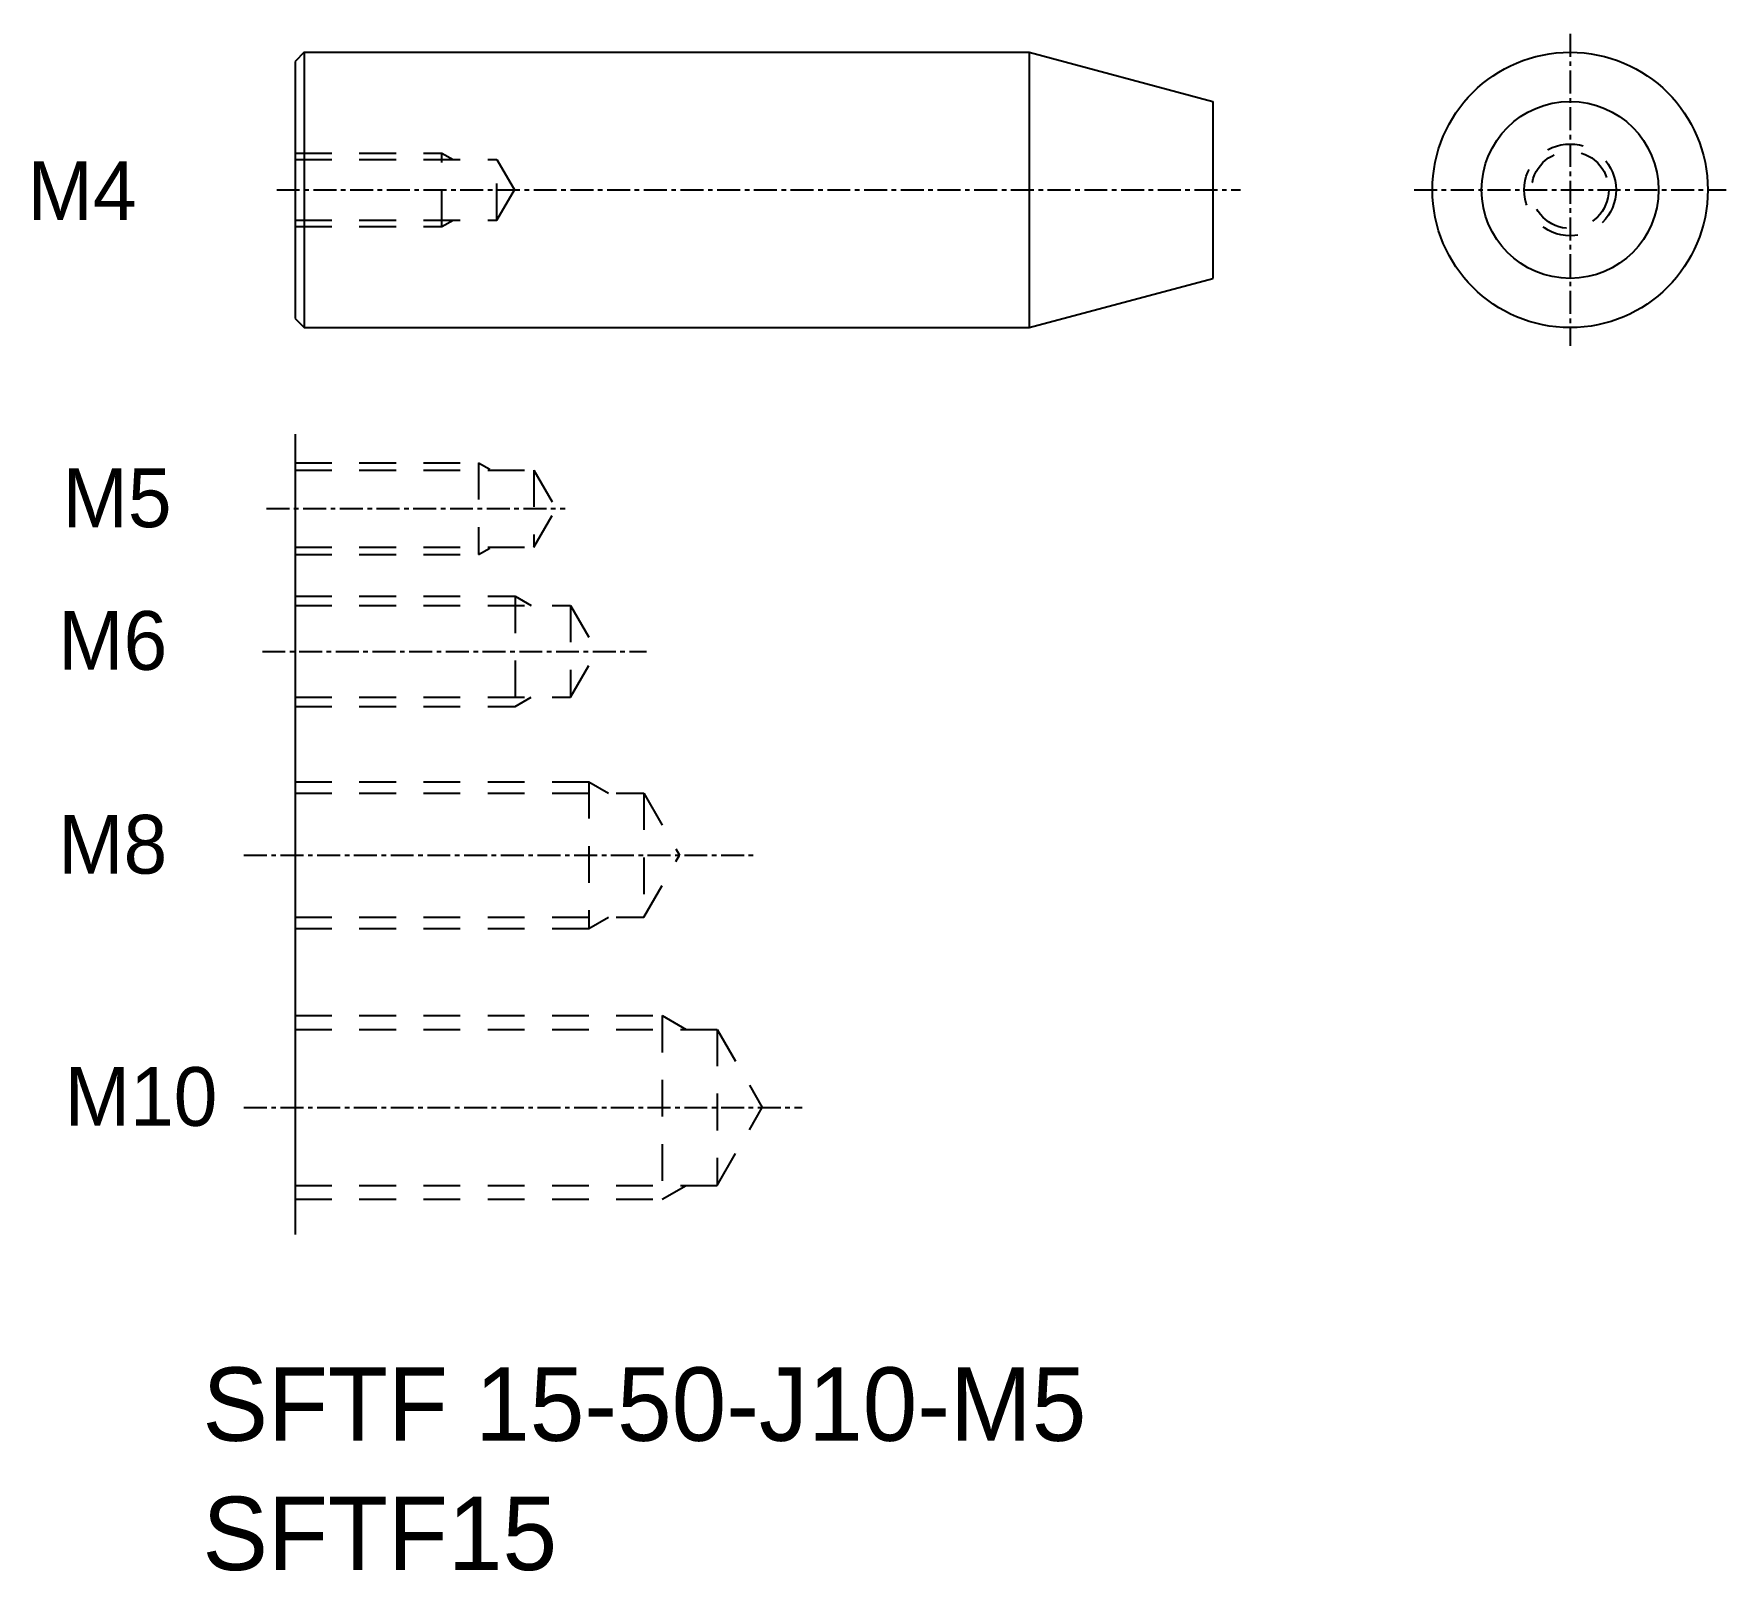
# Model space of a CAD drawing. Extents: x 290.7 to 382.9, y 61.6 to 145.4.
import ezdxf

# ---------------------------------------------------------------- set-up
doc = ezdxf.new("R2010")
doc.units = 0
doc.linetypes.add('CENTER', pattern=[2, 1.25, -0.25, 0.25, -0.25])
doc.linetypes.add('DASHED', pattern=[3.5, 2, -1.5])
doc.layers.get('0').update_dxf_attribs({"linetype": 'CONTINUOUS'})
doc.layers.add('CENTER', color=1, linetype='CENTER')

msp = doc.modelspace()

# ---------------------------------------------------------------- linework, layer by layer
at = {"color": 7, "linetype": 'CONTINUOUS'}
for p, q in [((305.461, 144.382), (304.961, 143.882)), ((304.961, 143.882), (304.961, 129.882)), ((305.461, 144.382), (344.961, 144.382)), ((305.461, 144.382), (305.461, 129.382)), ((344.961, 144.382), (344.961, 129.382)), ((344.961, 144.382), (354.961, 141.703)), ((354.961, 141.703), (354.961, 132.061)), ((344.961, 129.382), (354.961, 132.061)), ((304.961, 129.882), (305.461, 129.382)), ((305.461, 129.382), (344.961, 129.382)), ((304.961, 123.586), (304.961, 79.994))]:
    msp.add_line(p, q, dxfattribs=at)
msp.add_line((354.961, 139.882), (354.961, 139.882))
at = {"color": 3, "linetype": 'DASHED'}
for p, q in [((304.961, 138.882), (312.961, 138.882)), ((304.961, 138.532), (315.961, 138.532)), ((312.961, 134.882), (312.961, 138.882)), ((312.961, 138.882), (313.567, 138.532)), ((315.961, 138.532), (316.914, 136.882)), ((315.961, 135.232), (315.961, 138.532)), ((315.961, 135.232), (316.914, 136.882)), ((304.961, 135.232), (315.961, 135.232)), ((304.961, 134.882), (312.961, 134.882)), ((312.961, 134.882), (313.567, 135.232)), ((304.961, 122.02), (314.961, 122.02)), ((314.961, 122.02), (314.961, 117.02)), ((314.961, 122.02), (315.567, 121.67)), ((304.961, 121.62), (317.961, 121.62)), ((317.961, 121.62), (319.173, 119.52)), ((317.961, 121.62), (317.961, 117.42)), ((317.961, 117.42), (319.173, 119.52)), ((304.961, 117.42), (317.961, 117.42)), ((314.961, 117.02), (315.567, 117.37)), ((304.961, 117.02), (314.961, 117.02)), ((304.961, 114.747), (316.961, 114.747)), ((316.961, 114.747), (316.961, 108.747)), ((316.961, 114.747), (317.827, 114.247)), ((304.961, 114.247), (319.961, 114.247)), ((319.961, 114.247), (319.961, 109.247)), ((319.961, 114.247), (321.404, 111.747)), ((319.961, 109.247), (321.404, 111.747)), ((304.961, 109.247), (319.961, 109.247)), ((316.961, 108.747), (317.827, 109.247)), ((304.961, 108.747), (316.961, 108.747)), ((304.961, 104.645), (320.961, 104.645)), ((320.961, 104.645), (320.961, 96.645)), ((320.961, 104.645), (322.043, 104.02)), ((304.961, 104.02), (323.961, 104.02)), ((323.961, 104.02), (323.961, 97.27)), ((323.961, 104.02), (325.909, 100.645)), ((323.961, 97.27), (325.909, 100.645)), ((304.961, 97.27), (323.961, 97.27)), ((320.961, 96.645), (322.043, 97.27)), ((304.961, 96.645), (320.961, 96.645)), ((304.961, 91.908), (324.961, 91.908)), ((324.961, 91.908), (324.961, 81.908)), ((324.961, 91.908), (326.26, 91.158)), ((304.961, 91.158), (327.961, 91.158)), ((327.961, 91.158), (327.961, 82.658)), ((327.961, 91.158), (330.415, 86.908)), ((327.961, 82.658), (330.415, 86.908)), ((304.961, 82.658), (327.961, 82.658)), ((324.961, 81.908), (326.26, 82.658)), ((304.961, 81.908), (324.961, 81.908))]:
    msp.add_line(p, q, dxfattribs=at)
at = {"color": 7, "linetype": 'CONTINUOUS'}
for radius in [7.5, 4.82]:
    msp.add_circle((374.426, 136.882), radius, dxfattribs=at)
at = {"color": 3, "linetype": 'DASHED'}
for radius in [2.5, 2.1]:
    msp.add_circle((374.426, 136.882), radius, dxfattribs=at)
at = {"layer": 'CENTER', "linetype": 'CENTER'}
for p, q in [((374.426, 145.382), (374.426, 128.382)), ((303.961, 136.882), (356.462, 136.882)), ((365.926, 136.882), (382.926, 136.882)), ((303.403, 119.53), (319.683, 119.53)), ((303.18, 111.747), (324.109, 111.747)), ((302.17, 100.645), (330.075, 100.645)), ((302.17, 86.908), (332.581, 86.908))]:
    msp.add_line(p, q, dxfattribs=at)

# ---------------------------------------------------------------- texts
at = {"color": 7, "linetype": 'CONTINUOUS'}
for s, height, p in [('M4', 3.2, (290.379, 135.237)), ('M5', 3.2, (292.289, 118.51)), ('M6', 3.2, (292.054, 110.742)), ('M8', 3.2, (292.054, 99.641)), ('M10', 3.2, (292.405, 85.905)), ('SFTF 15-50-J10-M5', 4, (299.917, 68.748)), ('SFTF15', 4, (299.917, 61.707))]:
    msp.add_text(s, height=height, dxfattribs=at).set_placement(p)

doc.saveas('drawing.dxf')
